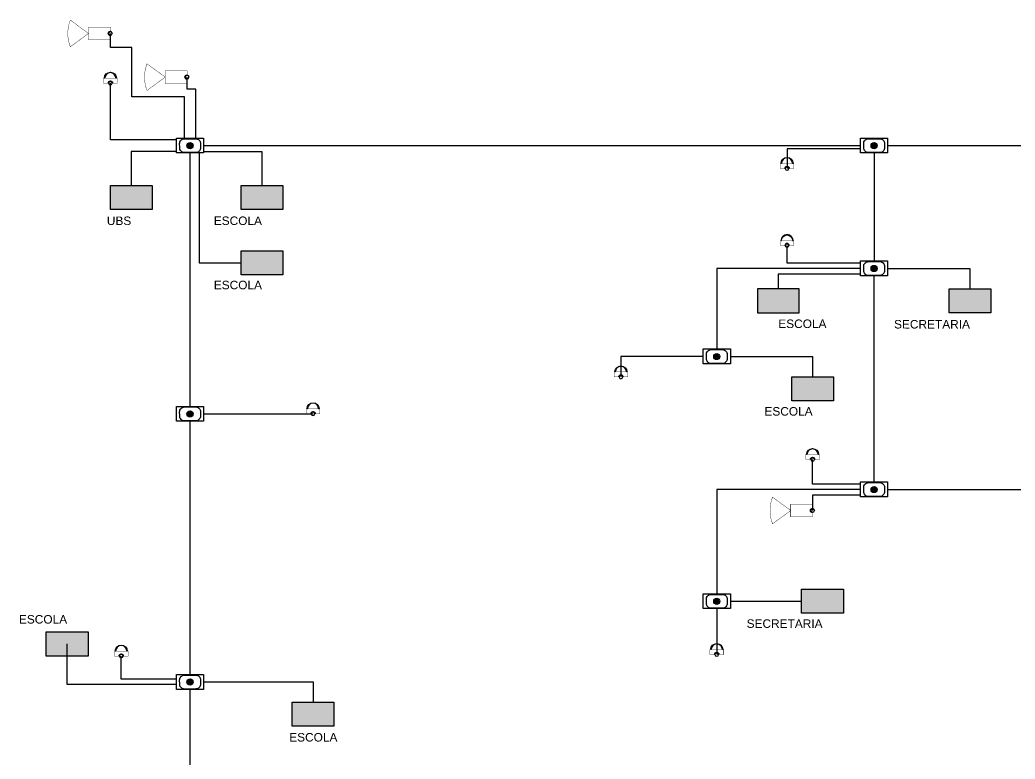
# Model space of a CAD drawing. Header units: millimetres. Extents: x 2691 to 11731, y 752 to 10862.
# Drawn here: x 4939 to 7816, y 7106 to 9242 of the extents above; entities that cross this region are included whole.
import ezdxf
from ezdxf.enums import TextEntityAlignment as Align

# ---------------------------------------------------------------- set-up
doc = ezdxf.new("R2010")
doc.units = ezdxf.units.MM
for name, color, linetype in [('3', 7, 'Continuous'), ('CAIXA R2', 7, 'Continuous'), ('Cameras Existentes', 82, 'Continuous'), ('Cameras Novas', 6, 'Continuous'), ('Fibra Óptica 06 FO - Derivações', 1, 'Continuous'), ('Fibra Óptica 12 FO - Backbone', 5, 'Continuous'), ('Fibra Óptica 24 FO - Anel Óptico', 3, 'Continuous'), ('Unidade - Educação', 40, 'Continuous'), ('Unidade - Saúde', 1, 'Continuous'), ('Unidade - Sec.-Urbano', 5, 'Continuous')]:
    doc.layers.add(name, color=color, linetype=linetype)
doc.styles.get("Standard").update_dxf_attribs({"font": 'arial.ttf'})
doc.styles.add('TEXTOS', font='arial.ttf', dxfattribs={"height": 1.2})

# ---------------------------------------------------------------- blocks, each defined once
blk = doc.blocks.new('CAIXA DE EMENDA')
at = {"color": 7, "lineweight": -3}
for p, q in [((1461.21, -350.66), (1466.01, -350.66)), ((1459.23, -354.42), (1459.23, -352.56)), ((1467.99, -352.71), (1467.99, -354.42)), ((1466.01, -356.48), (1461.21, -356.48))]:
    blk.add_line(p, q, dxfattribs=at)
blk.add_circle((1463.61, -353.57), 1.3, dxfattribs=at)
at = {"color": 7, "lineweight": -3, "extrusion": (0, 0, -1)}
for centre, start, end in [((-1461.21, -352.64), 357.8251, 90), ((-1466.01, -352.64), 90, 182.1749), ((-1461.21, -354.5), 270, 2.1749), ((-1466.01, -354.5), 177.8251, 270)]:
    blk.add_arc(centre, 1.98, start, end, dxfattribs=at)
blk = doc.blocks.new('*U42')
h = blk.add_hatch(color=256)
h.dxf.hatch_style = 1
h.paths.add_polyline_path([(0.06, 0), (0.05, 0, -1), (-0.05, 0), (-0.06, 0, 1)])
h = blk.add_hatch(color=256)
h.dxf.hatch_style = 1
h.paths.add_polyline_path([(0.166, -0.137), (0.155, -0.137, -1), (-0.156, -0.137), (-0.166, -0.137, 1)])
at = {"color": 0, "const_width": 0.01}
blk.add_lwpolyline([(-0.05, 0), (-0.191, 0), (-0.191, -0.137), (0.191, -0.137), (0.191, 0), (0.05, 0)], dxfattribs=at)
blk.add_lwpolyline([(0.166, -0.137), (0.155, -0.137, -1), (-0.156, -0.137), (-0.166, -0.137, 1)], format="xyb", close=True)
blk.add_circle((0, 0), 0.05)
for radius, end in [(0.06, 360), (0.05, 0), (0.05, 0)]:
    blk.add_arc((0, 0), radius, 180, end)
at = {"color": 0, "style": 'TEXTOS'}
blk.add_attdef('CAMERA', text='', height=0.25, rotation=0, dxfattribs=at).set_placement((-0.02, -0.523), align=Align.MIDDLE_CENTER)
blk = doc.blocks.new('*U41')
h = blk.add_hatch(color=256)
h.dxf.hatch_style = 1
h.paths.add_polyline_path([(0.06, 0), (0.05, 0, -1), (-0.05, 0), (-0.06, 0, 1)])
h = blk.add_hatch(color=256)
h.dxf.hatch_style = 1
h.paths.add_polyline_path([(0.166, -0.137), (0.155, -0.137, -1), (-0.156, -0.137), (-0.166, -0.137, 1)])
at = {"color": 0, "const_width": 0.01}
blk.add_lwpolyline([(-0.05, 0), (-0.191, 0), (-0.191, -0.137), (0.191, -0.137), (0.191, 0), (0.05, 0)], dxfattribs=at)
blk.add_lwpolyline([(0.166, -0.137), (0.155, -0.137, -1), (-0.156, -0.137), (-0.166, -0.137, 1)], format="xyb", close=True)
blk.add_circle((0, 0), 0.05)
for radius, end in [(0.06, 360), (0.05, 0), (0.05, 0)]:
    blk.add_arc((0, 0), radius, 180, end)
at = {"color": 0, "style": 'TEXTOS'}
blk.add_attdef('CAMERA', text='', height=0.25, rotation=0, dxfattribs=at).set_placement((-0.02, 0.303), align=Align.MIDDLE_CENTER)
blk = doc.blocks.new('*U43')
h = blk.add_hatch(color=256)
h.dxf.hatch_style = 1
h.paths.add_polyline_path([(0.06, 0), (0.05, 0, -1), (-0.05, 0), (-0.06, 0, 1)])
h = blk.add_hatch(color=256)
h.dxf.hatch_style = 1
h.paths.add_polyline_path([(0.166, -0.137), (0.155, -0.137, -1), (-0.156, -0.137), (-0.166, -0.137, 1)])
at = {"color": 0, "const_width": 0.01}
blk.add_lwpolyline([(-0.05, 0), (-0.191, 0), (-0.191, -0.137), (0.191, -0.137), (0.191, 0), (0.05, 0)], dxfattribs=at)
blk.add_lwpolyline([(0.166, -0.137), (0.155, -0.137, -1), (-0.156, -0.137), (-0.166, -0.137, 1)], format="xyb", close=True)
blk.add_circle((0, 0), 0.05)
for radius, end in [(0.06, 360), (0.05, 0), (0.05, 0)]:
    blk.add_arc((0, 0), radius, 180, end)
at = {"color": 0, "style": 'TEXTOS'}
blk.add_attdef('CAMERA', text='', height=0.25, rotation=0, dxfattribs=at).set_placement((-0.02, -0.544), align=Align.MIDDLE_CENTER)
blk = doc.blocks.new('*U55')
h = blk.add_hatch(color=256)
h.dxf.hatch_style = 1
h.paths.add_polyline_path([(0.06, 0), (0.05, 0, -1), (-0.05, 0), (-0.06, 0, 1)])
h = blk.add_hatch(color=256)
h.dxf.hatch_style = 1
h.paths.add_polyline_path([(0.166, -0.137), (0.155, -0.137, -1), (-0.156, -0.137), (-0.166, -0.137, 1)])
at = {"color": 0, "const_width": 0.01}
blk.add_lwpolyline([(-0.05, 0), (-0.191, 0), (-0.191, -0.137), (0.191, -0.137), (0.191, 0), (0.05, 0)], dxfattribs=at)
blk.add_lwpolyline([(0.166, -0.137), (0.155, -0.137, -1), (-0.156, -0.137), (-0.166, -0.137, 1)], format="xyb", close=True)
blk.add_circle((0, 0), 0.05)
for radius, end in [(0.06, 360), (0.05, 0), (0.05, 0)]:
    blk.add_arc((0, 0), radius, 180, end)
at = {"color": 0, "style": 'TEXTOS'}
blk.add_attdef('CAMERA', text='', height=0.25, rotation=0, dxfattribs=at).set_placement((-0.02, -0.532), align=Align.MIDDLE_CENTER)
blk = doc.blocks.new('*U56')
h = blk.add_hatch(color=256)
h.dxf.hatch_style = 1
h.paths.add_polyline_path([(0, -0.06), (0, -0.05, -1), (0, 0.05), (0, 0.06, 1)])
at = {"const_width": 0.01}
blk.add_lwpolyline([(-1.11, 0.37), (-0.608, 0), (-1.11, -0.37, -0.188798)], format="xyb", close=True, dxfattribs=at)
blk.add_lwpolyline([(0, 0.05), (0, 0.177), (-0.608, 0.177), (-0.608, -0.177), (0, -0.177), (0, -0.05)], dxfattribs=at)
blk.add_circle((0, 0), 0.05)
for radius, start, end in [(0.06, 90, 270), (0.05, 90, 270), (0.05, 180, 0)]:
    blk.add_arc((0, 0), radius, start, end)
at = {"color": 0, "style": 'TEXTOS'}
blk.add_attdef('CAMERA', text='', height=0.25, rotation=0, dxfattribs=at).set_placement((-1.525, -0.011), align=Align.MIDDLE_CENTER)
blk = doc.blocks.new('*U59')
h = blk.add_hatch(color=256)
h.dxf.hatch_style = 1
h.paths.add_polyline_path([(0, -0.06), (0, -0.05, -1), (0, 0.05), (0, 0.06, 1)])
at = {"const_width": 0.01}
blk.add_lwpolyline([(-1.11, 0.37), (-0.608, 0), (-1.11, -0.37, -0.188798)], format="xyb", close=True, dxfattribs=at)
blk.add_lwpolyline([(0, 0.05), (0, 0.177), (-0.608, 0.177), (-0.608, -0.177), (0, -0.177), (0, -0.05)], dxfattribs=at)
blk.add_circle((0, 0), 0.05)
for radius, start, end in [(0.06, 90, 270), (0.05, 90, 270), (0.05, 180, 0)]:
    blk.add_arc((0, 0), radius, start, end)
at = {"color": 0, "style": 'TEXTOS'}
blk.add_attdef('CAMERA', text='', height=0.25, rotation=0, dxfattribs=at).set_placement((0.369, 0.015), align=Align.MIDDLE_CENTER)
blk = doc.blocks.new('*U87')
h = blk.add_hatch(color=256)
h.dxf.hatch_style = 1
h.paths.add_polyline_path([(-0.166, 0.137), (-0.155, 0.137, -1), (0.156, 0.137), (0.166, 0.137, 1)])
h = blk.add_hatch(color=256)
h.dxf.hatch_style = 1
h.paths.add_polyline_path([(-0.06, 0), (-0.05, 0, -1), (0.05, 0), (0.06, 0, 1)])
blk.add_lwpolyline([(-0.166, 0.137), (-0.155, 0.137, -1), (0.156, 0.137), (0.166, 0.137, 1)], format="xyb", close=True)
at = {"color": 0, "const_width": 0.01}
blk.add_lwpolyline([(0.05, 0), (0.191, 0), (0.191, 0.137), (-0.191, 0.137), (-0.191, 0), (-0.05, 0)], dxfattribs=at)
blk.add_circle((0, 0), 0.05)
for radius in [0.06, 0.05, 0.05]:
    blk.add_arc((0, 0), radius, 360, 180)
at = {"color": 0, "style": 'TEXTOS'}
blk.add_attdef('CAMERA', text='', height=0.25, rotation=0, dxfattribs=at).set_placement((-0.02, 0.532), align=Align.MIDDLE_CENTER)

msp = doc.modelspace()

# ---------------------------------------------------------------- hatches: boundary and pattern name
h = msp.add_hatch(color=256)
h.dxf.hatch_style = 1
h.paths.add_polyline_path([(5440, 8878.5, 1), (5422.1, 8878.5, 1)])
h = msp.add_hatch(color=256)
h.dxf.hatch_style = 1
h.paths.add_polyline_path([(7417, 8878.5, 1), (7399.1, 8878.5, 1)])
h = msp.add_hatch(color=256)
h.dxf.hatch_style = 1
h.paths.add_polyline_path([(7417, 8523.8, 1), (7399.1, 8523.8, 1)])
h = msp.add_hatch(color=256)
h.dxf.hatch_style = 1
h.paths.add_polyline_path([(6962.3, 8269.4, 1), (6944.3, 8269.4, 1)])
h = msp.add_hatch(color=256)
h.dxf.hatch_style = 1
h.paths.add_polyline_path([(5440, 8103.7, 1), (5422.1, 8103.7, 1)])
h = msp.add_hatch(color=256)
h.dxf.hatch_style = 1
h.paths.add_polyline_path([(7417, 7885.2, 1), (7399.1, 7885.2, 1)])
h = msp.add_hatch(color=256)
h.dxf.hatch_style = 1
h.paths.add_polyline_path([(6962.3, 7562.3, 1), (6944.3, 7562.3, 1)])
h = msp.add_hatch(color=256)
h.dxf.hatch_style = 1
h.paths.add_polyline_path([(5440, 7328.9, 1), (5422.1, 7328.9, 1)])
at = {"layer": 'Unidade - Educação'}
h = msp.add_hatch(color=256, dxfattribs=at)
h.dxf.hatch_style = 1
h.paths.add_polyline_path([(5578.4, 8693.9), (5699.3, 8693.9), (5699.3, 8763.3), (5578.4, 8763.3)])
h = msp.add_hatch(color=256, dxfattribs=at)
h.dxf.hatch_style = 1
h.paths.add_polyline_path([(5578.4, 8505.3), (5699.3, 8505.3), (5699.3, 8574.8), (5578.4, 8574.8)])
h = msp.add_hatch(color=256, dxfattribs=at)
h.dxf.hatch_style = 1
h.paths.add_polyline_path([(7070.6, 8395.9), (7191.5, 8395.9), (7191.5, 8465.4), (7070.6, 8465.4)])
h = msp.add_hatch(color=256, dxfattribs=at)
h.dxf.hatch_style = 1
h.paths.add_polyline_path([(7169.9, 8141.2), (7290.8, 8141.2), (7290.8, 8210.6), (7169.9, 8210.6)])
h = msp.add_hatch(color=256, dxfattribs=at)
h.dxf.hatch_style = 1
h.paths.add_polyline_path([(5015.2, 7404.2), (5136.1, 7404.2), (5136.1, 7473.7), (5015.2, 7473.7)])
h = msp.add_hatch(color=256, dxfattribs=at)
h.dxf.hatch_style = 1
h.paths.add_polyline_path([(5725.9, 7201.1), (5846.8, 7201.1), (5846.8, 7270.6), (5725.9, 7270.6)])
at = {"layer": 'Unidade - Saúde'}
h = msp.add_hatch(color=256, dxfattribs=at)
h.dxf.hatch_style = 1
h.paths.add_polyline_path([(5200.6, 8693.9), (5321.5, 8693.9), (5321.5, 8763.3), (5200.6, 8763.3)])
at = {"layer": 'Unidade - Sec.-Urbano'}
h = msp.add_hatch(color=256, dxfattribs=at)
h.dxf.hatch_style = 1
h.paths.add_polyline_path([(7624.6, 8395.9), (7745.6, 8395.9), (7745.6, 8465.4), (7624.6, 8465.4)])
h = msp.add_hatch(color=256, dxfattribs=at)
h.dxf.hatch_style = 1
h.paths.add_polyline_path([(7198.6, 7527.9), (7319.5, 7527.9), (7319.5, 7597.4), (7198.6, 7597.4)])

# ---------------------------------------------------------------- linework, layer by layer
at = {"layer": 'CAIXA R2', "color": 7}
for points in [[(5391.8, 8900.3), (5470.2, 8900.3), (5470.2, 8857.4), (5391.8, 8857.4)], [(7368.9, 8900.3), (7447.2, 8900.3), (7447.2, 8857.4), (7368.9, 8857.4)], [(7368.9, 8545.6), (7447.2, 8545.6), (7447.2, 8502.6), (7368.9, 8502.6)], [(6914.1, 8291.2), (6992.5, 8291.2), (6992.5, 8248.2), (6914.1, 8248.2)], [(5391.8, 8125.5), (5470.2, 8125.5), (5470.2, 8082.6), (5391.8, 8082.6)], [(7368.9, 7907), (7447.2, 7907), (7447.2, 7864), (7368.9, 7864)], [(6914.1, 7584.1), (6992.5, 7584.1), (6992.5, 7541.2), (6914.1, 7541.2)], [(5391.8, 7350.7), (5470.2, 7350.7), (5470.2, 7307.8), (5391.8, 7307.8)]]:
    msp.add_lwpolyline(points, close=True, dxfattribs=at)
at = {"layer": 'Fibra Óptica 06 FO - Derivações'}
for points in [[(5414.4, 8898.5), (5414.4, 9019.3), (5262.2, 9019.3), (5262.2, 9162.1), (5200.6, 9162.1), (5200.6, 9202.8)], [(5447.4, 8900.3), (5447.4, 9042.1), (5422.3, 9042.1), (5422.3, 9076.6)], [(5391.6, 8895.7), (5200.6, 8895.7), (5200.6, 9059.2)], [(5391.6, 8862), (5261.1, 8862), (5261.1, 8763.3)], [(5470.2, 8862), (5638.8, 8862), (5638.8, 8763.3)], [(7368.9, 8869.6), (7156.3, 8869.6), (7156.3, 8812.9)], [(5457.4, 8857.4), (5457.4, 8540.1), (5578.4, 8540.1)], [(7368.9, 8539.5), (7156.3, 8539.5), (7156.3, 8590)], [(7368.9, 8524.1), (6953.3, 8524.1), (6953.3, 8291.2)], [(7447.2, 8524.1), (7685.1, 8524.1), (7685.1, 8524.1), (7685.1, 8465.4)], [(7368.9, 8507.8), (7131, 8507.8), (7131, 8507.8), (7131, 8465.4)], [(6914.1, 8269.7), (6676.3, 8269.7), (6676.3, 8269.7), (6676.3, 8210.6)], [(6992.5, 8269.4), (7230.3, 8269.4), (7230.3, 8269.4), (7230.3, 8210.6)], [(5470.2, 8104.1), (5786.4, 8104.1), (5786.4, 8104.1), (5786.4, 8104.1)], [(7368.9, 7900.9), (7230.3, 7900.9), (7230.3, 7972)], [(7368.9, 7885.5), (6953.3, 7885.5), (6953.3, 7584.1)], [(7368.9, 7869.2), (7230.3, 7869.2), (7230.3, 7824.6)], [(6953.3, 7541.2), (6953.3, 7408.6)], [(6992.5, 7562.7), (7198.6, 7562.7)], [(5391.8, 7321.5), (5075.6, 7321.5), (5075.6, 7321.5), (5075.6, 7439)], [(5391.8, 7337), (5232, 7337), (5232, 7337), (5232, 7404.2)], [(5470.2, 7329.3), (5786.4, 7329.3), (5786.4, 7329.3), (5786.4, 7270.6)]]:
    msp.add_lwpolyline(points, dxfattribs=at)
at = {"layer": 'Fibra Óptica 12 FO - Backbone'}
msp.add_lwpolyline([(7447.2, 8878.9), (8107.7, 8878.9)], dxfattribs=at)
at = {"layer": 'Fibra Óptica 24 FO - Anel Óptico'}
for points in [[(5470.2, 8878.9), (7368.9, 8878.9)], [(5431, 8125.5), (5431, 8857.4)], [(7408.1, 8857.4), (7408.1, 8545.6)], [(7408.1, 7907), (7408.1, 8502.6)], [(5431, 7350.7), (5431, 8082.6)], [(7447.2, 7885.5), (8107.7, 7885.5)], [(5431, 5844.1), (5431, 7307.8)]]:
    msp.add_lwpolyline(points, dxfattribs=at)
at = {"layer": 'Unidade - Educação', "color": 0, "linetype": 'Continuous', "ltscale": 0.01}
for points in [[(5699.3, 8693.9), (5578.4, 8693.9), (5578.4, 8763.3), (5699.3, 8763.3)], [(5699.3, 8505.3), (5578.4, 8505.3), (5578.4, 8574.8), (5699.3, 8574.8)], [(7070.6, 8395.9), (7191.5, 8395.9), (7191.5, 8465.4), (7070.6, 8465.4)], [(7290.8, 8141.2), (7169.9, 8141.2), (7169.9, 8210.6), (7290.8, 8210.6)], [(5136.1, 7404.2), (5015.2, 7404.2), (5015.2, 7473.7), (5136.1, 7473.7)], [(5846.8, 7201.1), (5725.9, 7201.1), (5725.9, 7270.6), (5846.8, 7270.6)]]:
    msp.add_lwpolyline(points, close=True, dxfattribs=at)
at = {"layer": 'Unidade - Saúde', "color": 0, "linetype": 'Continuous', "ltscale": 0.01}
msp.add_lwpolyline([(5321.5, 8693.9), (5200.6, 8693.9), (5200.6, 8763.3), (5321.5, 8763.3)], close=True, dxfattribs=at)
at = {"layer": 'Unidade - Sec.-Urbano', "color": 0, "linetype": 'Continuous', "ltscale": 0.01}
for points in [[(7745.6, 8395.9), (7624.6, 8395.9), (7624.6, 8465.4), (7745.6, 8465.4)], [(7319.5, 7527.9), (7198.6, 7527.9), (7198.6, 7597.4), (7319.5, 7597.4)]]:
    msp.add_lwpolyline(points, close=True, dxfattribs=at)

# ---------------------------------------------------------------- block references
at = {"layer": 'CAIXA R2', "xscale": 6.881240752177111, "yscale": 6.881240752177111, "zscale": 6.881240752177111, "rotation": 0.2840248350658537}
for p in [(-4652.4, 11261.6), (-2675.3, 11261.6), (-2675.3, 10906.8), (-3130.1, 10652.4), (-4652.4, 10486.8), (-2675.3, 10268.2), (-3130.1, 9945.3), (-4652.4, 9712)]:
    msp.add_blockref('CAIXA DE EMENDA', p, dxfattribs=at)
at = {"layer": 'Cameras Existentes', "xscale": -104.2851877539442, "yscale": 104.2851877539443, "zscale": 104.2851877539443, "rotation": 179.9999999999908}
for name, p in [('*U55', (7230.3, 7972)), ('*U56', (7230.3, 7824.6)), ('*U42', (5232, 7404.2))]:
    msp.add_blockref(name, p, dxfattribs=at)
at = {"layer": 'Cameras Novas'}
for name, p, xscale, yscale, zscale, rotation in [('*U59', (5200.6, 9202.8), -104.2851877539442, 104.2851877539443, 104.2851877539443, 179.9999999999908), ('*U43', (5200.6, 9059.2), -104.2851877539442, 104.2851877539443, 104.2851877539443, 179.9999999999908), ('*U59', (5422.3, 9076.6), -104.2851877539442, 104.2851877539443, 104.2851877539443, 179.9999999999908), ('*U41', (7156.3, 8812.9), -104.2851877539442, 104.2851877539443, 104.2851877539443, 179.9999999999908), ('*U87', (7156.3, 8590), 104.2851877539442, 104.2851877539442, 104.2851877539442, 9.243347504268585e-12), ('*U41', (6676.3, 8210.6), -104.2851877539442, 104.2851877539443, 104.2851877539443, 179.9999999999908), ('*U41', (5786.4, 8104.1), -104.2851877539442, 104.2851877539443, 104.2851877539443, 179.9999999999908), ('*U41', (6953.3, 7408.6), -104.2851877539442, 104.2851877539443, 104.2851877539443, 179.9999999999908)]:
    msp.add_blockref(name, p, dxfattribs=dict(at, xscale=xscale, yscale=yscale, zscale=zscale, rotation=rotation))

# ---------------------------------------------------------------- texts
at = {"layer": '3', "linetype": 'Continuous', "lineweight": -3}
for s, insert, char_height, attachment_point, rotation in [('\\pi30.36103;UBS', (5261, 8648.9), 24.584, 9, 359.9274), ('\\pi65.61874;ESCOLA', (5638.8, 8648.9), 24.584, 9, 359.9274), ('\\pi65.61874;ESCOLA', (5638.8, 8463.3), 24.584, 9, 359.9274), ('ESCOLA', (7131.1, 8351.3), 24.58, 7, 0.0726), ('\\pi107.44167;SECRETARIA', (7685.1, 8349.8), 24.584, 9, 359.9274), ('\\pi65.61874;ESCOLA', (7230.3, 8098.3), 24.584, 9, 359.9274), ('\\pi65.61874;ESCOLA', (5075.6, 7497.5), 24.584, 9, 359.9274), ('\\pi107.44167;SECRETARIA', (7259, 7485), 24.584, 9, 359.9274), ('ESCOLA', (5856.8, 7156.7), 24.58, 9, 359.9274)]:
    msp.add_mtext(s, dxfattribs=dict(at, insert=insert, char_height=char_height, attachment_point=attachment_point, rotation=rotation))

doc.saveas('drawing.dxf')
